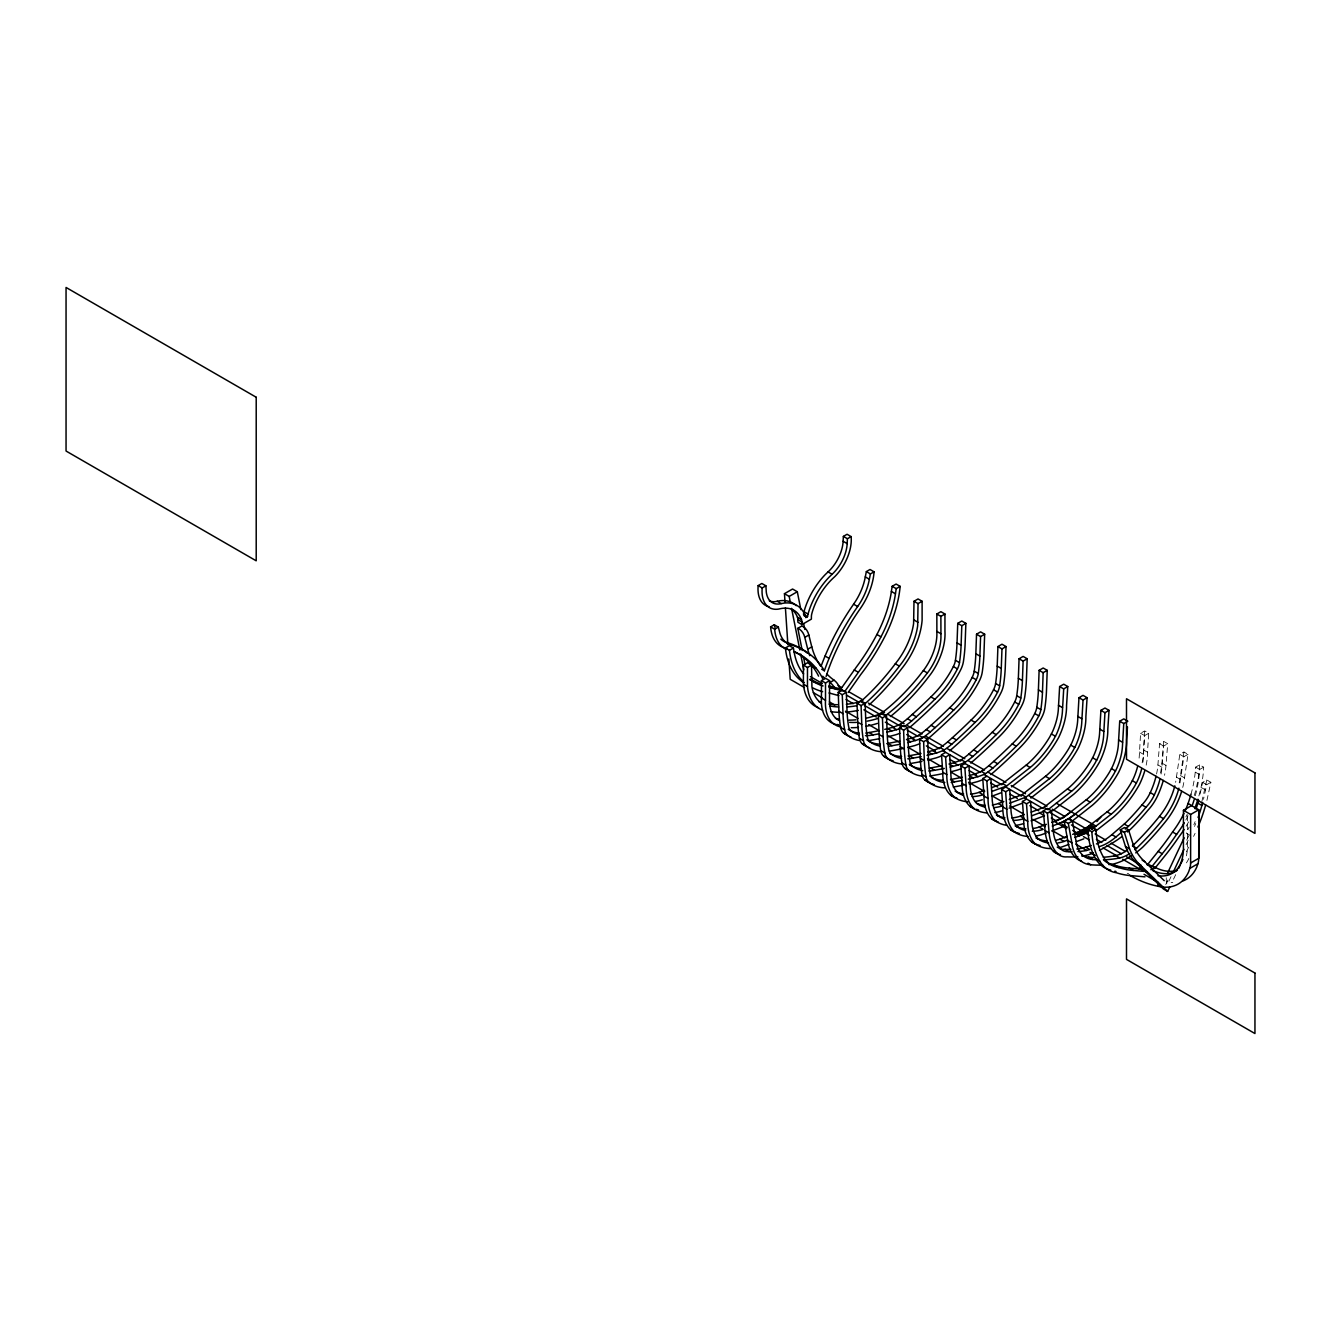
<?xml version="1.0" encoding="UTF-8"?>
<svg xmlns="http://www.w3.org/2000/svg" width="1321" height="1321" viewBox="0 0 1321 1321"><rect width="100%" height="100%" fill="white"/><g stroke="black" fill="none" stroke-linecap="round" stroke-linejoin="round"><path stroke-width="0.75" stroke-dasharray="5 3.75" d="M1146.182 765.14A53.203 30.713 -60 0 0 1147.503 752.194L1148.709 733.271L1144.663 730.926L1140.584 733.287L1139.363 754.489A47.473 27.411 -60 0 1 1138.652 761.441M1148.709 733.271L1144.647 735.632L1143.425 756.834A47.473 27.411 -60 0 1 1142.715 763.786M1142.137 762.811A53.203 30.713 -60 0 0 1143.441 749.849L1144.663 730.926M1156.569 773.974A57.43 33.157 -60 0 0 1157.906 764.925L1159.557 743.723L1163.636 741.362L1167.698 743.706L1165.997 765.437A63.094 36.427 -60 0 1 1164.528 775.328M1160.482 772.983A63.094 36.427 -60 0 0 1161.935 763.092L1163.636 741.362M1161.076 774.023A57.43 33.157 -60 0 0 1161.952 767.27L1163.619 746.051L1167.698 743.706M1198.89 795.919A102.873 59.395 -60 0 0 1203.679 767.187L1199.617 764.842L1195.637 767.154L1195.158 772.752A97.127 56.076 -60 0 1 1191.047 794.07M1203.679 767.187L1199.683 769.483L1199.204 775.097A97.127 56.076 -60 0 1 1195.109 796.414M1182.741 787.448A54.326 31.374 -60 0 0 1184.243 779.72L1187.992 754.341L1183.946 751.996L1179.802 754.374L1176.185 778.911A48.596 28.055 -60 0 1 1175.607 782.346M1183.946 751.996L1180.181 777.375A54.326 31.374 -60 0 1 1178.679 785.103M1187.992 754.341L1183.864 756.718L1180.231 781.256A48.596 28.055 -60 0 1 1179.67 784.691M1206.915 800.41L1210.878 782.296L1206.833 779.968L1202.638 782.379L1199.451 796.976M1206.833 779.968L1201.598 802.64M1210.878 782.296L1206.7 784.724L1203.497 799.321M1188.817 835.615L1185.284 843.277M1186.06 844.746L1188.19 840.156M1188.636 847.141L1185.779 853.267M1175.69 874.667L1172.024 882.296M1171 876.731L1167.615 883.782L1166.41 882.676M1165.766 884.525L1167.979 879.951M1127.226 873.313L1128.596 873.462M1179.802 754.374L1183.864 756.718M1159.557 743.723L1163.619 746.051M1140.584 733.287L1144.647 735.632M1195.637 767.154L1199.683 769.483M1195.208 772.075L1199.27 774.42M1202.638 782.379L1206.7 784.724M1143.441 749.849L1147.503 752.194M1161.935 763.092L1165.997 765.437M1201.565 787.679L1205.627 790.024M1139.379 751.979L1143.441 754.324M1180.38 775.51L1184.425 777.854M1157.906 764.925L1161.952 767.27M1176.367 777.095L1180.429 779.44M1190.337 835.483L1186.275 833.138L1187.794 830.034A103.368 59.676 -60 0 0 1189.148 827.078M1187.496 815.932L1187.496 845.82A55.185 31.869 60 0 1 1186.258 856.338M1166.261 877.755L1166.261 881.569L1167.203 881.834A67.454 38.953 60 0 0 1172.784 882.511M1195.158 821.579A109.016 62.929 -60 0 1 1193.854 824.717M1195.092 833.32A109.016 62.929 -60 0 1 1193.59 836.408M1195.753 823.478A103.368 59.676 -60 0 1 1194.514 826.451M1199.617 764.842A102.873 59.395 -60 0 1 1193.87 796.877M1187.216 814.264A67.255 38.837 -60 0 1 1185.911 816.906M1188.586 821.877A67.255 38.837 -60 0 1 1185.631 827.012M1188.041 815.635A61.526 35.518 -60 0 1 1185.598 820.457M1188.801 858.501A55.185 31.869 60 0 1 1184.078 865.684"/><path stroke-width="1.5" d="M1129.24 875.03A128.071 73.943 60 0 0 1158.154 886.259L1159.095 886.523A67.454 38.953 60 0 0 1188.751 871.53L1189.792 868.425A23.448 13.54 60 0 0 1190.617 862.993L1190.65 814.479L1198.774 809.79L1198.774 857.808M1182.889 880.958A67.454 38.953 60 0 0 1196.859 866.857L1197.916 863.752A23.448 13.54 60 0 0 1198.725 858.32L1198.774 809.79L1191.542 805.628L1183.434 810.301L1183.434 848.165A55.185 31.869 60 0 1 1157.972 875.724M1011.556 786.887L1032.395 770.49A77.014 44.468 -60 0 0 1058.6 737.597A53.203 30.713 -60 0 0 1066.559 705.464L1067.764 686.54L1063.719 684.195L1059.64 686.557L1058.418 707.759A47.473 27.411 -60 0 1 1052.474 731.801L1049.766 736.92A71.284 41.149 -60 0 1 1027.342 764.199L1002.622 783.601L991.741 787.646M1067.764 686.54L1063.702 688.885L1062.48 710.104A47.473 27.411 -60 0 1 1056.519 734.146L1053.811 739.265A71.284 41.149 -60 0 1 1031.404 766.527L1006.668 785.945L992.17 791.345M1030.875 798.049L1051.731 781.652A77.014 44.468 -60 0 0 1077.919 748.759A53.203 30.713 -60 0 0 1085.879 716.626L1087.1 697.703L1083.038 695.358L1078.976 697.719L1077.754 718.921A47.473 27.411 -60 0 1 1071.793 742.963L1069.085 748.082A71.284 41.149 -60 0 1 1046.678 775.344L1021.959 794.763L1009.261 799.486M1087.1 697.703L1083.038 700.047L1081.816 721.266A47.473 27.411 -60 0 1 1075.855 745.292L1073.147 750.427A71.284 41.149 -60 0 1 1050.74 777.689L1026.004 797.108L1009.69 803.185M1052.804 810.698L1073.659 794.317A77.014 44.468 -60 0 0 1099.848 761.424A53.203 30.713 -60 0 0 1107.807 729.275L1109.029 710.368L1104.967 708.023L1100.905 710.368L1099.683 731.57A47.473 27.411 -60 0 1 1093.722 755.612L1091.014 760.731A71.284 41.149 -60 0 1 1068.606 788.01L1043.871 807.412L1031.189 812.151M1109.029 710.368L1104.95 712.713L1103.729 733.915A47.473 27.411 -60 0 1 1097.784 757.957L1095.076 763.076A71.284 41.149 -60 0 1 1072.652 790.354L1047.933 809.756M1068.144 819.515L1091.46 801.203A71.284 41.149 -60 0 0 1113.884 773.941L1116.592 768.805A47.473 27.411 -60 0 0 1122.536 744.78L1123.758 723.561L1127.837 721.216L1123.775 718.872L1119.713 721.233L1118.491 742.435A47.473 27.411 -60 0 1 1112.53 766.477L1109.822 771.596A71.284 41.149 -60 0 1 1087.414 798.875L1062.678 818.277M884.756 729.357A398.034 229.804 -60 0 0 886.721 728.878L892.55 727.359A81.142 46.846 -60 0 0 899.37 724.717L900.658 723.974A81.142 46.846 -60 0 0 907.477 718.723L913.306 713.522A398.034 229.804 -60 0 0 930.859 696.894L932.048 695.771A68.659 39.647 -60 0 0 953.366 666.56A13.375 7.728 -60 0 0 955.43 660.302A145.211 83.834 -60 0 0 957.031 642.898L957.742 623.363L961.804 621.019L965.866 623.363L965.156 643.112A151.056 87.219 -60 0 1 963.471 661.227A19.072 11.014 -60 0 1 960.532 670.127A74.389 42.949 -60 0 1 937.431 701.765L936.209 702.937A402.806 232.562 -60 0 1 918.475 719.73L912.497 725.064A87.236 50.363 -60 0 1 909.36 727.607M904.076 726.748L904.72 726.319A81.142 46.846 -60 0 0 911.54 721.068L917.368 715.866A398.034 229.804 -60 0 0 934.921 699.238L936.11 698.099A68.659 39.647 -60 0 0 957.428 668.888A13.375 7.728 -60 0 0 959.492 662.647A145.211 83.834 -60 0 0 961.094 645.242L961.804 625.708L965.866 623.363M910.582 741.808L906.52 739.479L911.341 738.208A81.142 46.846 -60 0 0 918.161 735.566L919.449 734.823A81.142 46.846 -60 0 0 926.269 729.572L932.098 724.37A398.034 229.804 -60 0 0 949.65 707.742L950.856 706.619A68.659 39.647 -60 0 0 972.157 677.409A13.375 7.728 -60 0 0 974.221 671.151A145.211 83.834 -60 0 0 975.839 653.746L976.533 634.212L980.595 631.867L984.657 634.212L983.947 653.961A151.056 87.219 -60 0 1 982.263 672.075A19.072 11.014 -60 0 1 979.323 680.976A74.389 42.949 -60 0 1 956.222 712.613L955 713.786A402.806 232.562 -60 0 1 937.266 730.579L931.288 735.929A87.236 50.363 -60 0 1 928.151 738.456M907.61 742.551A398.034 229.804 -60 0 0 909.558 742.072L915.387 740.536A81.142 46.846 -60 0 0 922.223 737.894L923.511 737.168A81.142 46.846 -60 0 0 930.331 731.917L936.16 726.715A398.034 229.804 -60 0 0 953.712 710.087L954.901 708.948A68.659 39.647 -60 0 0 976.219 679.754A13.375 7.728 -60 0 0 978.283 673.495A145.211 83.834 -60 0 0 979.885 656.091L980.595 636.557L984.657 634.212M927.028 755.348A398.034 229.804 -60 0 0 930.942 754.407L936.771 752.887A81.142 46.846 -60 0 0 943.59 750.245L944.878 749.502A81.142 46.846 -60 0 0 951.714 744.268L957.543 739.05A398.034 229.804 -60 0 0 975.08 722.422L976.285 721.299A68.659 39.647 -60 0 0 997.603 692.088A13.375 7.728 -60 0 0 999.65 685.83L995.605 683.485A145.211 83.834 -60 0 0 997.206 666.098L997.916 646.563L1001.978 644.219L1006.024 646.563L1005.314 666.312A151.056 87.219 -60 0 1 1003.646 684.427A19.072 11.014 -60 0 1 1000.691 693.327A74.389 42.949 -60 0 1 977.606 724.965L976.368 726.121A402.806 232.562 -60 0 1 958.65 742.914L952.656 748.264A87.236 50.363 -60 0 1 949.518 750.807M999.65 685.83A145.211 83.834 -60 0 0 1001.268 668.443L1001.978 648.908L1006.024 646.563M953.102 766.362L949.039 764.017L953.861 762.745A81.142 46.846 -60 0 0 960.681 760.12L961.969 759.377A81.142 46.846 -60 0 0 968.805 754.126L974.634 748.924A398.034 229.804 -60 0 0 992.187 732.296L993.375 731.174A68.659 39.647 -60 0 0 1014.693 701.963A13.375 7.728 -60 0 0 1016.741 695.705A145.211 83.834 -60 0 0 1018.359 678.3L1019.069 658.766L1023.131 656.421L1027.177 658.766L1026.467 678.515A151.056 87.219 -60 0 1 1024.782 696.629A19.072 11.014 -60 0 1 1021.843 705.53A74.389 42.949 -60 0 1 998.759 737.168L997.52 738.34A402.806 232.562 -60 0 1 979.802 755.133L973.808 760.467A87.236 50.363 -60 0 1 970.671 763.01M950.129 767.105A398.034 229.804 -60 0 0 952.094 766.626L957.923 765.09A81.142 46.846 -60 0 0 964.743 762.448L966.031 761.705A81.142 46.846 -60 0 0 972.85 756.471L978.679 751.269A398.034 229.804 -60 0 0 996.232 734.641L997.438 733.502A68.659 39.647 -60 0 0 1018.739 704.291A13.375 7.728 -60 0 0 1020.803 698.049A145.211 83.834 -60 0 0 1022.421 680.645L1023.115 661.111L1027.177 658.766M973.148 777.937L969.102 775.592L973.907 774.321A81.142 46.846 -60 0 0 980.743 771.679L982.015 770.952A81.142 46.846 -60 0 0 988.851 765.701L994.68 760.5A398.034 229.804 -60 0 0 1012.233 743.872L1013.422 742.732A68.659 39.647 -60 0 0 1034.739 713.538A13.375 7.728 -60 0 0 1036.803 707.28A145.211 83.834 -60 0 0 1038.405 689.876L1039.115 670.341L1043.177 667.997L1047.223 670.341L1046.513 690.09A151.056 87.219 -60 0 1 1044.845 708.205A19.072 11.014 -60 0 1 1041.889 717.105A74.389 42.949 -60 0 1 1018.805 748.743L1017.566 749.899A402.806 232.562 -60 0 1 999.848 766.708L993.854 772.042A87.236 50.363 -60 0 1 990.717 774.585M968.227 779.126A398.034 229.804 -60 0 0 972.14 778.201L977.969 776.665A81.142 46.846 -60 0 0 984.789 774.023L986.077 773.28A81.142 46.846 -60 0 0 992.897 768.046L998.742 762.844A398.034 229.804 -60 0 0 1016.278 746.216L1017.484 745.077A68.659 39.647 -60 0 0 1038.801 715.866A13.375 7.728 -60 0 0 1040.849 709.625A145.211 83.834 -60 0 0 1042.467 692.221L1043.161 672.686L1047.223 670.341M791.329 608.948A46.929 27.097 -60 0 1 796.943 616.015L797.405 617.171A10.287 5.945 -60 0 1 797.884 619.648L797.884 622.241L801.93 624.585L811.391 619.12L811.391 616.527A10.287 5.945 -60 0 1 811.87 613.505L812.332 611.821A46.929 27.097 -60 0 1 833.32 577.971L834.789 576.633A35.65 20.575 -60 0 0 851.12 536.607L847.075 534.262L843.376 536.409L842.996 543.047A29.904 17.256 -60 0 1 829.324 570.689L825.295 574.552A52.675 30.416 -60 0 0 804.539 609.79L804.01 611.739A15.885 9.164 -60 0 0 803.564 613.72M851.12 536.607L847.438 538.737L847.042 545.391A29.904 17.256 -60 0 1 833.386 573.033L829.357 576.897A52.675 30.416 -60 0 0 808.601 612.135L808.056 614.083A15.885 9.164 -60 0 0 807.56 616.445L805.81 617.65A15.885 9.164 -60 0 0 805.265 615.702L804.737 614.364A52.675 30.416 -60 0 0 783.98 603.103L779.951 603.879A29.904 17.256 -60 0 1 766.279 592.006L765.899 585.814L761.837 583.469L758.155 585.616A35.65 20.575 -60 0 0 769.07 606.686M1127.474 726.897L1126.615 740.14A53.203 30.713 -60 0 1 1118.656 772.273A77.014 44.468 -60 0 1 1092.467 805.166L1071.612 821.563M869.102 704.902A176.832 102.097 -60 0 0 901.533 668.855A58.273 33.636 -60 0 0 922.108 620.325L922.108 601.286L918.045 598.941L914 601.286L913.604 623.462A52.526 30.333 -60 0 1 897.966 660.351L895.308 663.786A171.268 98.877 -60 0 1 862.844 699.701L858.617 702.128A171.268 98.877 -60 0 1 846.332 704.291M922.108 601.286L918.045 603.614L917.666 625.807A52.526 30.333 -60 0 1 902.028 662.696L899.37 666.131A171.268 98.877 -60 0 1 866.906 702.029L864.793 703.928M848.181 692.435L860.549 674.8A146.548 84.61 -60 0 0 883.997 638.159L885.169 635.929A95.789 55.3 -60 0 0 900.162 586.375L896.117 584.047L892.17 586.309L890.981 594.054A90.059 51.998 -60 0 1 877.97 632.429L876.896 634.476A140.885 81.341 -60 0 1 856.437 666.973L840.75 689.1L829.225 685.962M900.162 586.375L896.232 588.654L895.044 596.398A90.059 51.998 -60 0 1 882.032 634.774L880.958 636.821A140.885 81.341 -60 0 1 860.499 669.318L844.813 691.428L829.126 687.432M826.104 676.484A129.177 74.587 -60 0 1 832.527 658.931A156.34 90.257 -60 0 1 860.153 608.799A48.91 28.236 -60 0 0 874.073 571.828L870.011 569.483L866.361 571.597L864.76 579.523A43.164 24.917 -60 0 1 855.381 601.534L850.889 608.155A162.037 93.56 -60 0 0 825.064 656.042A136.063 78.55 -60 0 0 821.101 666.23M874.073 571.828L870.423 573.941L868.822 581.867A43.164 24.917 -60 0 1 859.443 603.879L854.935 610.5A162.037 93.56 -60 0 0 829.109 658.386A136.063 78.55 -60 0 0 824.37 670.771L821.662 669.202M1196.033 809.162A103.368 59.676 -60 0 0 1197.817 803.151L1198.626 800.212M1198.064 817.484A103.368 59.676 -60 0 0 1201.879 805.496L1202.671 802.557M1184.128 837.811L1167.665 872.867M1083.567 830.331L1108.286 810.929A71.284 41.149 -60 0 0 1130.71 783.65L1133.401 778.531A47.473 27.411 -60 0 0 1137.662 766.263M1091.823 829.373L1112.348 813.257A71.284 41.149 -60 0 0 1134.756 785.995L1137.464 780.876A47.473 27.411 -60 0 0 1141.724 768.607M1183.946 849.32L1173.907 870.655M1180.759 863.967L1182.922 859.393M1178.596 868.558L1180.033 865.503M1164.214 880.645L1143.375 860.351A103.368 59.676 -60 0 1 1133.352 845.06L1128.53 829.852L1124.468 827.507L1120.274 829.935L1125.509 846.579A109.016 62.929 -60 0 0 1137.579 864.066L1163.553 889.099L1167.615 891.427L1169.828 886.87M1183.996 813.29A61.526 35.518 -60 0 1 1174.352 829.555L1171.298 833.832A158.85 91.71 -60 0 1 1158.17 851.401L1147.255 865.007M1184.277 822.818A61.526 35.518 -60 0 1 1178.415 831.9L1175.36 836.176A158.85 91.71 -60 0 1 1162.232 853.746L1151.301 867.336M866.807 718.046A153.253 88.474 -60 0 0 877.986 714.711L884.343 711.028A153.253 88.474 -60 0 0 920.043 674.866L924.568 668.971A42.008 24.257 -60 0 0 936.886 635.12L936.837 614.017L940.882 611.673L944.944 614.017L944.944 631.339A47.754 27.559 -60 0 1 930.991 673.743L926.17 680.018A158.982 91.793 -60 0 1 890.453 716.51M885.219 715.833L888.406 713.373A153.253 88.474 -60 0 0 924.106 677.194L928.63 671.316A42.008 24.257 -60 0 0 940.948 637.465L940.882 616.362L936.837 614.017M1178.893 788.175A48.596 28.055 -60 0 1 1165.898 815.569L1163.537 818.657A203.748 117.635 -60 0 1 1136.621 848.181L1132.51 845.902L1135.68 842.815A203.715 117.619 -60 0 0 1159.491 816.328L1161.853 813.224A48.596 28.055 -60 0 0 1174.831 785.83M1154.686 868.574L1164.263 856.619A164.299 94.864 -60 0 0 1178.993 836.754A67.255 38.837 -60 0 0 1184.062 829.522M1156.04 776.286A57.43 33.157 -60 0 1 1150.277 792.617A27.064 15.621 -60 0 1 1142.946 803.795L1140.353 806.784A167.883 96.928 -60 0 1 1125.657 822.785L1111.902 834.641A50.347 29.062 -60 0 1 1096.413 843.921M1160.102 778.63A57.43 33.157 -60 0 1 1154.323 794.961A27.064 15.621 -60 0 1 1147.008 806.14L1144.415 809.129A167.883 96.928 -60 0 1 1129.719 825.13L1125.277 829.076M1132.51 845.902L1134.112 844.334M931.949 754.159L927.903 751.814L932.709 750.543A81.142 46.846 -60 0 0 939.545 747.901L940.833 747.158A81.142 46.846 -60 0 0 947.652 741.923L953.481 736.722A398.034 229.804 -60 0 0 971.034 720.077L972.223 718.954A68.659 39.647 -60 0 0 993.541 689.744A13.375 7.728 -60 0 0 995.605 683.485M1099.089 846.711A50.347 29.062 -60 0 0 1115.964 836.986L1122.173 831.718M1095.736 831.074L1113.339 817.237A77.014 44.468 -60 0 0 1139.528 784.327A53.203 30.713 -60 0 0 1144.828 770.605M1087.777 826.88L1090.568 824.849L1094.63 827.177L1091.823 829.225L1087.777 826.88L1076.532 832.957L1080.578 835.285L1088.999 831.058L1084.954 828.713M758.155 585.616L762.2 587.944L765.899 585.814M785.004 601.848L784.459 593.69L792.567 589.017L797.306 591.742L800.856 609.608M784.459 593.69L789.182 596.432L797.306 591.742M787.25 649.321L784.542 647.752A48.91 28.236 -60 0 1 770.622 626.864L774.271 624.767L778.333 627.095L779.935 633.188A43.164 24.917 -60 0 0 789.314 644.351L793.805 645.787A162.037 93.56 -60 0 1 819.631 663.852A135.039 77.972 -60 0 1 824.321 670.672L824.37 670.771M770.622 626.864L774.684 629.209L778.333 627.095M802.21 650.493L797.801 628.334L801.864 625.989A8.504 4.904 60 0 1 808.832 635.021L811.788 646.877A37.087 21.417 60 0 0 820.308 665.801M802.722 681.933L800.394 680.183A95.789 55.3 -60 0 1 785.401 647.967L789.331 645.688L793.393 648.033L794.582 654.407A90.059 51.998 -60 0 0 803.63 673.842M809.773 655.662A37.087 21.417 60 0 1 807.742 649.205L804.786 637.366L808.832 635.021M785.401 647.967L789.446 650.312L793.393 648.033M807.742 649.205L811.788 646.877M818.591 707.808A58.273 33.636 -60 0 1 803.416 684.162L803.416 665.124L807.478 662.779L811.523 665.124L811.92 686.854A52.526 30.333 -60 0 0 820.902 702.822M803.416 665.124L807.478 667.468L811.523 665.124M835.4 724.255A47.754 27.559 -60 0 1 821.447 697.95L821.447 680.629L825.509 678.284L829.555 680.629L829.505 701.798A42.008 24.257 -60 0 0 839.462 720.606M821.447 680.629L825.509 682.974L829.555 680.629M940.882 616.362L944.944 614.017M839.859 688.918A9.726 5.614 60 0 0 834.03 680.166L829.968 682.511A9.726 5.614 60 0 1 834.922 688.72M859.162 740.454A74.389 42.949 -60 0 1 847.603 735.318L843.558 732.973A19.072 11.014 -60 0 1 840.618 727.475A151.056 87.219 -60 0 1 838.934 711.309L838.224 692.369L842.286 690.024M838.224 692.369L842.27 694.714L846.332 692.369L847.042 711.094A145.211 83.834 -60 0 0 848.643 726.633A13.375 7.728 -60 0 0 850.707 730.513A68.659 39.647 -60 0 0 859.41 734.823M880.133 751.599A74.389 42.949 -60 0 1 866.411 746.167L862.349 743.822A19.072 11.014 -60 0 1 859.41 738.323A151.056 87.219 -60 0 1 857.725 722.158L857.015 703.218L861.077 700.873L865.123 703.218L865.833 721.943A145.211 83.834 -60 0 0 867.451 737.481A13.375 7.728 -60 0 0 869.499 741.362A68.659 39.647 -60 0 0 880.166 746.084M857.015 703.218L861.077 705.563L865.123 703.218M901.516 763.934A74.389 42.949 -60 0 1 887.778 758.518L883.732 756.173A19.072 11.014 -60 0 1 880.777 750.675A151.056 87.219 -60 0 1 879.109 734.493L878.382 715.569L882.445 713.224L886.507 715.569L887.217 734.278A145.211 83.834 -60 0 0 888.818 749.833A13.375 7.728 -60 0 0 890.882 753.697A68.659 39.647 -60 0 0 901.533 758.436M878.382 715.569L882.445 717.914L886.507 715.569M922.669 776.137A74.389 42.949 -60 0 1 908.931 770.721L904.868 768.376A19.072 11.014 -60 0 1 901.929 762.878A151.056 87.219 -60 0 1 900.245 746.712L899.535 727.772L903.597 725.427L907.659 727.772L908.353 746.497A145.211 83.834 -60 0 0 909.971 762.035A13.375 7.728 -60 0 0 912.035 765.916A68.659 39.647 -60 0 0 922.685 770.638M899.535 727.772L903.597 730.117L907.659 727.772M944.977 787.844A74.389 42.949 -60 0 1 928.977 782.296L924.915 779.951A19.072 11.014 -60 0 1 921.975 774.453A151.056 87.219 -60 0 1 920.308 758.287L919.581 739.347L923.643 737.002L927.705 739.347L928.415 758.072A145.211 83.834 -60 0 0 930.017 773.611A13.375 7.728 -60 0 0 932.081 777.491A68.659 39.647 -60 0 0 944.763 782.494M919.581 739.347L923.643 741.692L927.705 739.347M967.979 801.764A77.014 44.468 -60 0 1 954.753 797.554L950.707 795.209A53.203 30.713 -60 0 1 942.748 772.257L941.526 754.753L945.588 752.392M941.526 754.753L945.588 757.082L949.65 754.737L950.872 774.535A47.473 27.411 -60 0 0 956.833 791.692L959.541 793.69A71.284 41.149 -60 0 0 963.455 795.341M987.299 812.927A77.014 44.468 -60 0 1 974.089 808.716L970.027 806.371A53.203 30.713 -60 0 1 962.068 783.419L960.862 765.916L964.924 763.555M960.862 765.916L964.908 768.244L968.987 765.899L970.208 785.698A47.473 27.411 -60 0 0 976.153 802.854L978.861 804.852A71.284 41.149 -60 0 0 984.872 807.065M1006.817 825.328A77.014 44.468 -60 0 1 996.017 821.365L991.955 819.02A53.203 30.713 -60 0 1 983.996 796.084L982.774 778.564L986.853 776.22M982.774 778.564L986.837 780.909L990.899 778.564L992.137 798.346A47.473 27.411 -60 0 0 998.082 815.519L1000.79 817.517A71.284 41.149 -60 0 0 1004.72 819.152M1028.035 836.441A77.014 44.468 -60 0 1 1014.825 832.23L1010.763 829.885A53.203 30.713 -60 0 1 1002.804 806.933L1001.582 789.43L1005.661 787.068M1001.582 789.43L1005.644 791.758L1009.706 789.413L1010.928 809.212A47.473 27.411 -60 0 0 1016.889 826.368L1019.597 828.366A71.284 41.149 -60 0 0 1025.608 830.579M1051.4 848.544A77.014 44.468 -60 0 1 1035.697 844.284L1031.651 841.939A53.203 30.713 -60 0 1 1023.676 818.987L1022.471 801.484L1026.533 799.122M1022.471 801.484L1026.516 803.829L1030.595 801.467L1031.817 821.266A47.473 27.411 -60 0 0 1037.761 838.422L1040.469 840.42A71.284 41.149 -60 0 0 1048.643 843.029M1077.82 856.668A173.612 100.231 -60 0 1 1067.335 856.867A32.81 18.94 -60 0 1 1057.51 853.614L1053.448 851.269A63.094 36.427 -60 0 1 1045.06 830.579L1043.359 810.797L1047.437 808.452L1051.499 810.797L1053.151 830.083A57.43 33.157 -60 0 0 1060.78 848.957A27.064 15.621 -60 0 0 1068.095 851.698L1070.687 851.698A167.883 96.928 -60 0 0 1072.124 851.715M1043.359 810.797L1047.421 813.142L1051.499 810.797M1081.585 861.292A54.326 31.374 -60 0 1 1068.012 842.154L1064.247 821.101L1068.375 818.706L1072.437 821.051L1076.07 841.394A48.596 28.055 -60 0 0 1090.403 859.162L1092.764 859.525A203.748 117.635 -60 0 0 1095.571 859.74M1064.247 821.101L1068.309 823.429L1072.437 821.051M1110.763 870.11A67.255 38.837 -60 0 1 1095.753 858.881A102.873 59.395 -60 0 1 1087.827 829.39L1091.807 827.095L1095.869 829.439L1096.347 834.492A97.127 56.076 -60 0 0 1103.415 856.999A61.526 35.518 -60 0 0 1117.153 867.27L1120.191 868.013A158.85 91.71 -60 0 0 1133.319 870.44L1144.25 871.414M1087.827 829.39L1091.873 831.735L1095.869 829.439M1120.274 829.935L1124.336 832.28L1128.53 829.852M1132.213 855.364L1124.088 860.054A74.125 42.8 -60 0 1 1113.62 863.967L1112.034 864.198A209.709 121.07 -60 0 1 1108.88 864.578M1122.685 859.244L1138.752 868.508L1141.46 866.956M1150.855 869.664L1154.917 867.319A55.185 31.869 60 0 0 1177.374 870.044M1190.617 862.993L1198.725 858.32M1189.792 868.425L1197.916 863.752M970.539 794.119A71.284 41.149 -60 0 0 977.887 792.749L984.492 790.354M991.691 796.282L1001.054 792.798M992.269 805.001A71.284 41.149 -60 0 0 997.223 803.911L1003.828 801.517M1009.145 808.138L1022.256 803.251M1011.787 817.947A71.284 41.149 -60 0 0 1019.152 816.56L1023.94 814.842M1031.618 815.833L1044.3 811.111M1031.074 820.803L1044.184 815.916M1033.005 828.515A71.284 41.149 -60 0 0 1037.959 827.425L1046.364 824.354M1051.813 822.323L1060.994 818.904M1052.243 826.021L1065.056 821.249M1046.116 833.056L1041.014 834.872A77.014 44.468 -60 0 1 1035.664 836.061M1051.747 830.959L1062.992 826.764M1056.338 840.106A71.284 41.149 -60 0 0 1058.831 839.479L1067.252 836.408M1072.685 834.377L1081.8 830.992M1057.939 842.914A71.284 41.149 -60 0 0 1062.893 841.824L1067.682 840.09M1074.931 837.398L1087.612 832.676M1068.871 844.416L1061.886 846.943A77.014 44.468 -60 0 1 1059.194 847.62M1076.367 841.609L1083.864 838.818M1080.545 835.301L1079.158 835.83L1075.096 833.485M982.312 799.766L980.942 800.196A77.014 44.468 -60 0 1 975.608 801.385M1001.648 810.929L1000.278 811.358A77.014 44.468 -60 0 1 994.928 812.547M1023.577 823.594L1022.206 824.023A77.014 44.468 -60 0 1 1016.856 825.196M1091.328 845.506L1081.338 848.379A167.883 96.928 -60 0 1 1076.83 848.957M1077.936 851.55A167.883 96.928 -60 0 0 1085.4 850.724L1089.808 849.552L1085.763 847.207M901.45 727.921A81.142 46.846 -60 0 1 896.596 729.687L890.767 731.223A398.034 229.804 -60 0 1 886.853 732.164M908.452 747.224L914.446 745.655A87.236 50.363 -60 0 0 919.68 743.723M950.971 771.761L956.965 770.193A87.236 50.363 -60 0 0 961.16 768.706M796.249 605.679A52.675 30.416 -60 0 0 779.918 600.758L775.889 601.55A29.904 17.256 -60 0 1 769.317 600.857M1104.389 859.806A203.748 117.635 -60 0 0 1119.68 857.956L1119.746 857.956A40.191 23.2 -60 0 0 1129.851 853.531M878.894 730.678A398.034 229.804 -60 0 1 869.168 732.511L867.963 732.759A68.659 39.647 -60 0 1 865.734 733.089M879.076 733.799A398.034 229.804 -60 0 1 873.214 734.856L872.025 735.103A68.659 39.647 -60 0 1 865.47 735.632M886.771 743.607L887.96 743.36A398.034 229.804 -60 0 0 899.634 741.098M899.816 744.268A398.034 229.804 -60 0 1 892.022 745.705L890.816 745.952A68.659 39.647 -60 0 1 888.587 746.282M889.495 751.154L890.717 750.889A402.806 232.562 -60 0 0 902.507 748.611M908.138 755.959L909.327 755.695A398.034 229.804 -60 0 0 921.018 753.449M921.183 756.619A398.034 229.804 -60 0 1 913.389 758.039L912.2 758.304A68.659 39.647 -60 0 1 907.775 758.799M910.879 763.488L912.101 763.224A402.806 232.562 -60 0 0 921.909 761.375M929.29 768.162L930.479 767.914A398.034 229.804 -60 0 0 942.17 765.652M944.284 768.426A398.034 229.804 -60 0 1 934.541 770.259L933.353 770.506A68.659 39.647 -60 0 1 928.927 771.018M962.382 780.397A398.034 229.804 -60 0 1 954.588 781.834L953.399 782.082A68.659 39.647 -60 0 1 951.17 782.412M1114.065 855.909L1115.684 855.612A40.191 23.2 -60 0 0 1122.388 853.151L1124.088 852.227A40.191 23.2 -60 0 0 1127.507 850.03M1070.951 849.353A167.883 96.928 -60 0 1 1066.641 849.353L1064.049 849.353A27.064 15.621 -60 0 1 1059.029 848.297M1145.01 876.847L1131.288 875.658A164.299 94.864 -60 0 1 1116.559 872.785A67.255 38.837 -60 0 1 1099.815 861.226L1095.753 858.881M1141.559 869.185L1129.273 868.095A158.85 91.71 -60 0 1 1116.146 865.684L1113.091 864.925A61.526 35.518 -60 0 1 1103.448 859.789M838.604 724.75L836.837 724.502L840.899 726.847L839.446 726.6A47.754 27.559 -60 0 1 825.509 700.295L825.509 682.974M1094.432 857.511A203.715 117.619 -60 0 1 1088.702 857.18L1086.341 856.817A48.596 28.055 -60 0 1 1082.097 855.265M839 719.285L837.762 719.086A42.008 24.257 -60 0 1 835.417 718.261M829.06 692.98L838.901 695.639M780.794 639.133A43.164 24.917 -60 0 0 785.252 642.023L789.76 643.443A162.037 93.56 -60 0 1 807.329 653.152M1146.859 863.835L1154.917 867.319M1138.752 868.508L1146.81 871.992M843.376 536.409L847.438 538.737M843.095 541.247L847.157 543.591M957.742 623.363L961.804 625.708M976.533 634.212L980.595 636.557M997.916 646.563L1001.978 648.908M1019.069 658.766L1023.115 661.111M1039.115 670.341L1043.161 672.686M866.361 571.597L870.423 573.941M892.17 586.309L896.232 588.654M914 601.286L918.045 603.614M1059.64 686.557L1063.702 688.885M1078.976 697.719L1083.038 700.047M1100.905 710.368L1104.95 712.713M1119.713 721.233L1123.758 723.561M891.378 591.461L895.44 593.79M865.288 576.897L869.35 579.242M936.837 631.388L940.882 633.733M957.048 642.898L961.094 645.242M975.839 653.746L979.885 656.091M997.206 666.098L1001.268 668.443M1018.359 678.3L1022.421 680.645M1038.405 689.876L1042.467 692.221M914 619.995L918.045 622.34M828.019 571.894L832.081 574.239M1058.435 705.249L1062.497 707.594M1077.771 716.411L1081.833 718.756M1099.699 729.076L1103.762 731.421M1118.507 739.925L1122.553 742.27M955.43 660.302L959.492 662.647M974.221 671.151L978.283 673.495M1016.757 695.705L1020.803 698.049M1036.803 707.28L1040.849 709.625M853.597 604.192L857.659 606.537M1197.817 803.151L1201.879 805.496M953.366 666.56L957.428 668.905M972.157 677.409L976.219 679.754M993.541 689.744L997.603 692.088M1014.693 701.963L1018.739 704.291M1034.739 713.538L1038.801 715.866M1191.047 794.07A97.127 56.076 -60 0 1 1188.091 803.432L1192.136 805.777A97.127 56.076 -60 0 0 1194.201 799.535M1051.45 733.981L1055.512 736.325M1070.786 745.143L1074.832 747.488M1092.698 757.808L1096.76 760.153M1111.506 768.657L1115.568 771.002M1132.394 780.711L1136.44 783.056M1183.434 810.301L1190.65 814.479M876.896 634.476L880.958 636.821M1150.261 792.617L1154.323 794.961M923.329 670.606L927.392 672.95M1141.938 804.902L1145.984 807.247M895.308 663.786L899.37 666.131M1159.491 816.328L1163.537 818.657M804.01 611.739L808.056 614.083M803.465 614.331L807.527 616.676M803.961 615.603L806.669 617.155M777.194 601.237L781.256 603.581M1172.569 831.982L1176.615 834.311M797.405 617.171L801.467 619.516A10.287 5.945 -60 0 1 801.93 621.993L801.93 624.585M797.884 619.648L801.93 621.993M930.859 696.894L934.921 699.238M949.65 707.742L953.712 710.087M971.034 720.077L975.08 722.422M992.187 732.296L996.232 734.641M1012.233 743.872L1016.278 746.216M1026.186 765.173L1030.231 767.518M1045.505 776.335L1049.568 778.68M1067.434 788.984L1071.496 791.329M1086.242 799.849L1090.287 802.194M1107.114 811.903L1111.176 814.248M1124.336 824.106L1128.382 826.451M854.208 669.912L858.254 672.257M825.064 656.042L829.109 658.386M1158.17 851.401L1162.232 853.746M912.299 714.43L916.361 716.775M931.09 725.295L935.152 727.623M952.474 737.63L956.52 739.975M973.61 749.833L977.672 752.177M993.656 761.408L997.718 763.753M787.035 642.617L791.097 644.962M1111.902 834.641L1115.964 836.986M1056.338 803.185L1096.017 826.104M907.477 718.723L911.54 721.068M926.269 729.572L930.331 731.917M947.652 741.923L951.714 744.268M968.805 754.126L972.85 756.471M988.851 765.701L992.897 768.046M1125.509 846.579L1129.554 848.924A109.016 62.929 -60 0 0 1141.641 866.411L1167.615 891.427M794.945 651.814A156.34 90.257 -60 0 1 812.167 666.015L816.213 668.36A129.177 74.587 -60 0 1 822.636 678.482M1089.181 825.889L1093.227 828.234M1086.357 827.821L1089.065 829.39M1142.186 860.153L1144.878 861.721M838.108 685.566L841.675 687.63M848.809 691.742L863.092 699.998M868.442 703.086L884.509 712.349M888.075 714.413L904.142 723.693M907.709 725.757L921.992 733.997M925.559 736.061L943.409 746.365M946.975 748.429L964.825 758.733M968.392 760.78L984.459 770.06M988.025 772.125L1005.875 782.428M1011.226 785.516L1025.509 793.756M1029.076 795.82L1046.926 806.124M1052.276 809.212L1064.759 816.428M1070.126 819.515L1086.176 828.795M1095.109 833.947L1105.809 840.123M1111.176 843.227L1125.442 851.467M840.75 689.1L846.332 692.369M1083.534 829.555L1087.596 831.9M860.731 701.583L863.439 703.135M881.173 713.489L883.865 715.041M900.014 724.403L902.722 725.972M918.805 735.269L922.867 737.597M940.189 747.603L944.234 749.948M961.325 759.806L965.387 762.151M981.387 771.381L985.433 773.726M1002.622 783.601L1006.668 785.945M1021.959 794.763L1026.004 797.108M1043.871 807.412L1046.579 808.98M1082.114 830.348L1086.176 832.692M846.53 695.127L859.03 702.326M864.38 705.431L880.447 714.694M885.797 717.782L900.08 726.038M907.213 730.15L917.93 736.342M926.847 741.494L939.347 748.71M942.913 750.757L960.763 761.061M964.33 763.125L980.397 772.405M983.963 774.469L1001.813 784.773M1005.38 786.821L1021.447 796.101M1025.013 798.165L1042.863 808.469M1049.997 812.58L1060.713 818.772M1071.414 824.948L1082.13 831.14M1085.697 833.204L1089.264 835.252M1096.397 839.38L1101.764 842.468M1107.114 845.556L1121.397 853.812M1126.747 856.9L1141.03 865.139M1080.71 831.074L1084.756 833.419M1137.579 864.066L1141.641 866.411M828.663 686.226L831.355 687.795M810.417 676.6L822.256 683.452M1079.29 831.768L1083.352 834.112M1077.886 832.395L1081.949 834.74M810.351 678.911L821.068 685.104M846.051 699.519L853.184 703.647M863.901 709.823L876.384 717.039M885.318 722.191L894.234 727.343M906.734 734.559L913.868 738.687M926.368 745.886L935.285 751.038M949.568 759.294L954.918 762.382M969.201 770.622L976.335 774.75M990.618 782.99L997.751 787.101M1010.251 794.317L1017.385 798.445M1029.885 805.661L1038.801 810.813M1051.301 818.029L1056.651 821.117M1062.001 824.205L1067.368 827.293M1072.718 830.381L1078.068 833.485M1083.418 836.573L1088.785 839.661M1103.052 847.9L1117.335 856.14M1119.746 857.956L1115.684 855.612L1112.513 856.19A203.715 117.619 -60 0 1 1103.332 857.279M892.55 727.359L896.596 729.687M911.341 738.208L915.387 740.536M932.709 750.543L936.771 752.887M953.861 762.745L957.923 765.09M973.907 774.321L977.969 776.665M1039.528 812.894L1044.449 815.734M1066.691 828.63L1054.274 821.414A74.405 42.966 -60 0 0 1071.083 811.705M1144.036 874.304L1158.154 882.445L1158.154 886.259M887.729 728.614L891.791 730.959M1129.273 868.095L1133.319 870.44M804.274 682.627L801.566 681.058A146.548 84.61 -60 0 0 803.284 682.297M803.416 684.162L807.478 686.507A58.273 33.636 -60 0 0 822.636 710.137M1114.874 865.272L1118.937 867.616M804.439 687.514L790.206 679.291L788.835 658.915M813.356 692.65L822.273 697.802M829.406 701.93L834.773 705.018M845.473 711.21L857.973 718.409M868.673 724.602L879.39 730.777M888.306 735.929L899.023 742.121M907.94 747.273L920.44 754.473M927.573 758.601L941.84 766.841M950.773 771.992L961.473 778.185M968.623 782.296L984.673 791.576M991.823 795.688L1002.523 801.88M1009.673 805.992L1023.94 814.248M1032.873 819.4L1045.357 826.599M1052.507 830.727L1064.99 837.943M1075.707 844.119L1086.721 850.493M1089.974 852.359L1095.324 855.463M821.447 697.95L825.509 700.295M1067.814 840.503L1071.876 842.848L1072.058 844.482A54.326 31.374 -60 0 0 1090.684 864.76A209.709 121.07 -60 0 0 1102.688 865.04M838.934 711.309L842.996 713.654A151.056 87.219 -60 0 0 844.664 729.819A19.072 11.014 -60 0 0 847.603 735.318M857.725 722.158L861.787 724.502A151.056 87.219 -60 0 0 863.455 740.668A19.072 11.014 -60 0 0 866.411 746.167M879.109 734.493L883.155 736.837A151.056 87.219 -60 0 0 884.839 753.003A19.072 11.014 -60 0 0 887.778 758.518M900.245 746.712L904.307 749.04A151.056 87.219 -60 0 0 905.991 765.222A19.072 11.014 -60 0 0 908.931 770.721M920.308 758.287L924.353 760.615A151.056 87.219 -60 0 0 926.038 776.798A19.072 11.014 -60 0 0 928.977 782.296M979.059 792.369L983.121 794.714L981.949 795.093A71.284 41.149 -60 0 1 972.239 796.58M998.395 803.531L1002.441 805.876L1001.285 806.239A71.284 41.149 -60 0 1 993.92 807.626M1020.324 816.196L1024.369 818.541L1023.197 818.904A71.284 41.149 -60 0 1 1013.488 820.407M1039.115 827.045L1043.177 829.39L1042.005 829.77A71.284 41.149 -60 0 1 1032.295 831.256M1060.003 839.099L1064.065 841.444M1045.06 830.579L1049.122 832.907A63.094 36.427 -60 0 0 1057.51 853.614M942.748 772.257L946.794 774.601A53.203 30.713 -60 0 0 954.753 797.554M962.068 783.419L966.13 785.764A53.203 30.713 -60 0 0 974.089 808.716M983.996 796.084L988.058 798.412A53.203 30.713 -60 0 0 996.017 821.365M1002.804 806.933L1006.866 809.278A53.203 30.713 -60 0 0 1014.825 832.23M1023.676 818.987L1027.738 821.332A53.203 30.713 -60 0 0 1035.697 844.284M1088.702 857.18L1092.764 859.525M869.168 732.511L873.214 734.856M887.96 743.36L892.022 745.705M909.327 755.695L913.389 758.039M930.479 767.914L934.541 770.259M954.588 781.834L950.526 779.489A398.034 229.804 -60 0 0 962.216 777.227M1065.056 849.287L1069.118 851.632M1087.976 863.191L1090.684 864.76M866.807 739.793L869.499 741.362M909.327 764.347L912.035 765.916M955.149 791.147L957.841 792.716M996.397 814.974L999.105 816.527M1015.205 825.823L1017.913 827.392M1036.077 837.877L1038.785 839.446M840.618 727.475L844.664 729.819M859.41 738.323L863.455 740.668M880.777 750.675L884.839 753.003M901.929 762.878L905.991 765.222M921.975 774.453L926.038 776.798M801.467 619.516L801.005 618.36A46.929 27.097 -60 0 0 780.001 608.766L778.548 609.097A35.65 20.575 -60 0 1 762.2 587.944M1129.554 848.924L1124.336 832.28M774.271 624.767L774.981 627.475M803.63 623.512L804.803 629.457M803.416 656.52L805.017 664.579M789.182 596.432L790.371 602.393M791.56 608.337L799.865 650.015M800.658 653.994L803.812 669.863M1068.309 823.429L1071.876 842.848M1047.421 813.142L1049.122 832.907M1026.516 803.829L1027.738 821.332M1005.644 791.758L1006.866 809.278M986.837 780.909L988.058 798.412M964.908 768.244L966.13 785.764M945.588 757.082L946.794 774.601M785.417 607.957L787.877 644.648M923.643 741.692L924.353 760.615M903.597 730.117L904.307 749.04M882.445 717.914L883.155 736.837M861.077 705.563L861.787 724.502M842.27 694.714L842.996 713.654M807.478 667.468L807.478 686.507M1066.889 837.035A45.723 26.403 -60 0 1 1065.849 836.92M1101.252 816.527A45.723 26.403 -60 0 1 1099.138 819.103M1098.048 820.341A45.723 26.403 -60 0 1 1096.942 821.546M1075.145 814.033A74.405 42.966 -60 0 1 1058.336 823.743M834.03 680.166A37.087 21.417 60 0 1 826.764 673.892M797.801 628.334A8.504 4.904 60 0 1 804.786 637.366M825.064 678.548A37.087 21.417 60 0 1 822.702 676.236M956.916 798.132A77.014 44.468 -60 0 1 950.707 795.209M963.653 793.954A71.284 41.149 -60 0 1 957.395 792.253M934.343 784.624A74.389 42.949 -60 0 1 924.915 779.951M942.781 780.265A68.659 39.647 -60 0 1 931.255 777.293M969.036 783.832A402.806 232.562 -60 0 0 971.018 783.336L977.012 781.768A87.236 50.363 -60 0 0 982.263 779.852M963.108 785.169A402.806 232.562 -60 0 1 953.3 787.019M912.233 772.422A74.389 42.949 -60 0 1 904.868 768.376M920.654 768.574A68.659 39.647 -60 0 1 909.558 764.727M929.604 776.054A74.389 42.949 -60 0 0 932.015 775.691L933.253 775.444A402.806 232.562 -60 0 0 943.045 773.594M978.498 809.905A77.014 44.468 -60 0 1 976.252 809.294M974.072 808.502A77.014 44.468 -60 0 1 970.027 806.371M985.218 805.348A71.284 41.149 -60 0 1 976.731 803.416M893.145 760.83A74.389 42.949 -60 0 1 883.732 756.173M901.583 756.487A68.659 39.647 -60 0 1 890.073 753.515M927.837 760.037A402.806 232.562 -60 0 0 929.835 759.558L935.813 757.99A87.236 50.363 -60 0 0 941.064 756.074M869.713 747.884A74.389 42.949 -60 0 1 862.349 743.822M880.215 744.152A68.659 39.647 -60 0 1 868.69 741.18M998.164 821.943A77.014 44.468 -60 0 1 991.955 819.02M1004.901 817.782A71.284 41.149 -60 0 1 996.728 815.173M1019.234 833.419A77.014 44.468 -60 0 1 1010.763 829.885M1025.938 828.861A71.284 41.149 -60 0 1 1015.535 826.021M821.002 684.179A140.885 81.341 -60 0 1 809.707 679.555M802.276 680.563A95.789 55.3 -60 0 1 789.446 650.312M822.653 691.676A146.548 84.61 -60 0 1 812.762 687.878M823.066 685.946A140.885 81.341 -60 0 1 810.334 679.754M1205.66 804.984A109.016 62.929 -60 0 1 1197.899 827.062M1136.555 848.247A40.191 23.2 -60 0 1 1134.921 849.717M1135.73 852.887A74.125 42.8 -60 0 0 1142.682 847.19L1144.267 845.589A209.709 121.07 -60 0 0 1165.634 821.48A54.326 31.374 -60 0 0 1181.635 791.395M837.464 704.72A171.268 98.877 -60 0 1 828.961 704.143M821.134 702.689A52.526 30.333 -60 0 1 818.904 701.732M858.336 710.351A176.832 102.097 -60 0 1 845.77 712.118M839.694 712.3A176.832 102.097 -60 0 1 830.892 711.705M856.47 705.777A171.268 98.877 -60 0 1 847.405 706.884M838.637 706.983A171.268 98.877 -60 0 1 830.215 706.058M784.542 647.752A156.34 90.257 -60 0 1 787.25 648.578M812.167 666.015A129.177 74.587 -60 0 1 818.591 676.137M786.672 649.437A48.91 28.236 -60 0 1 774.684 629.209M793.938 651.864A156.34 90.257 -60 0 1 816.213 668.36M1040.106 845.473A77.014 44.468 -60 0 1 1031.651 841.939M1046.826 840.916A71.284 41.149 -60 0 1 1036.424 838.092M855.975 719.813A153.253 88.474 -60 0 1 849.007 720.127M877.408 723.413A158.982 91.793 -60 0 1 865.916 726.335M858.468 727.392A158.982 91.793 -60 0 1 851.236 727.706M878.283 718.327A153.253 88.474 -60 0 1 867.203 721.15M856.52 722.405A153.253 88.474 -60 0 1 849.684 722.372M850.922 737.019A74.389 42.949 -60 0 1 843.558 732.973M859.344 733.172A68.659 39.647 -60 0 1 848.231 729.324M868.293 740.652A74.389 42.949 -60 0 0 870.704 740.305L871.926 740.041A402.806 232.562 -60 0 0 879.769 738.604M887.679 736.854A402.806 232.562 -60 0 0 889.66 736.358L895.638 734.79A87.236 50.363 -60 0 0 899.832 733.304M1060.449 854.538A32.81 18.94 -60 0 1 1053.448 851.269M1057.824 847.554A27.064 15.621 -60 0 1 1057.262 847.108M1127.457 831.982A88.771 51.255 -60 0 0 1135.053 824.7L1135.763 823.957A173.612 100.231 -60 0 0 1147.767 810.434A32.81 18.94 -60 0 0 1157.592 795.82A63.094 36.427 -60 0 0 1163.289 780.43M1121.579 836.804A88.771 51.255 -60 0 1 1111.605 843.475L1103.497 848.165A88.771 51.255 -60 0 1 1099.501 850.328M1093.524 852.986A88.771 51.255 -60 0 1 1081.916 856.206M1116.047 871.497A164.299 94.864 -60 0 1 1114.858 871.166M1188.091 803.432A61.526 35.518 -60 0 1 1185.119 810.846M1099.815 861.226A102.873 59.395 -60 0 1 1091.873 831.735M1194.745 808.551A67.255 38.837 -60 0 0 1195.753 805.843A102.873 59.395 -60 0 0 1197.932 799.222M1176.895 870.589A55.185 31.869 60 0 1 1152.49 870.44M1254.95 772.901L1126.499 698.759L1126.499 759.245L1254.95 833.402L1254.95 772.901M1254.95 973.049L1126.499 898.891L1126.499 959.393L1254.95 1033.55L1254.95 973.049M256.208 397.241L66.05 287.45L66.05 451.039L256.208 560.814L256.208 397.241"/></g></svg>
